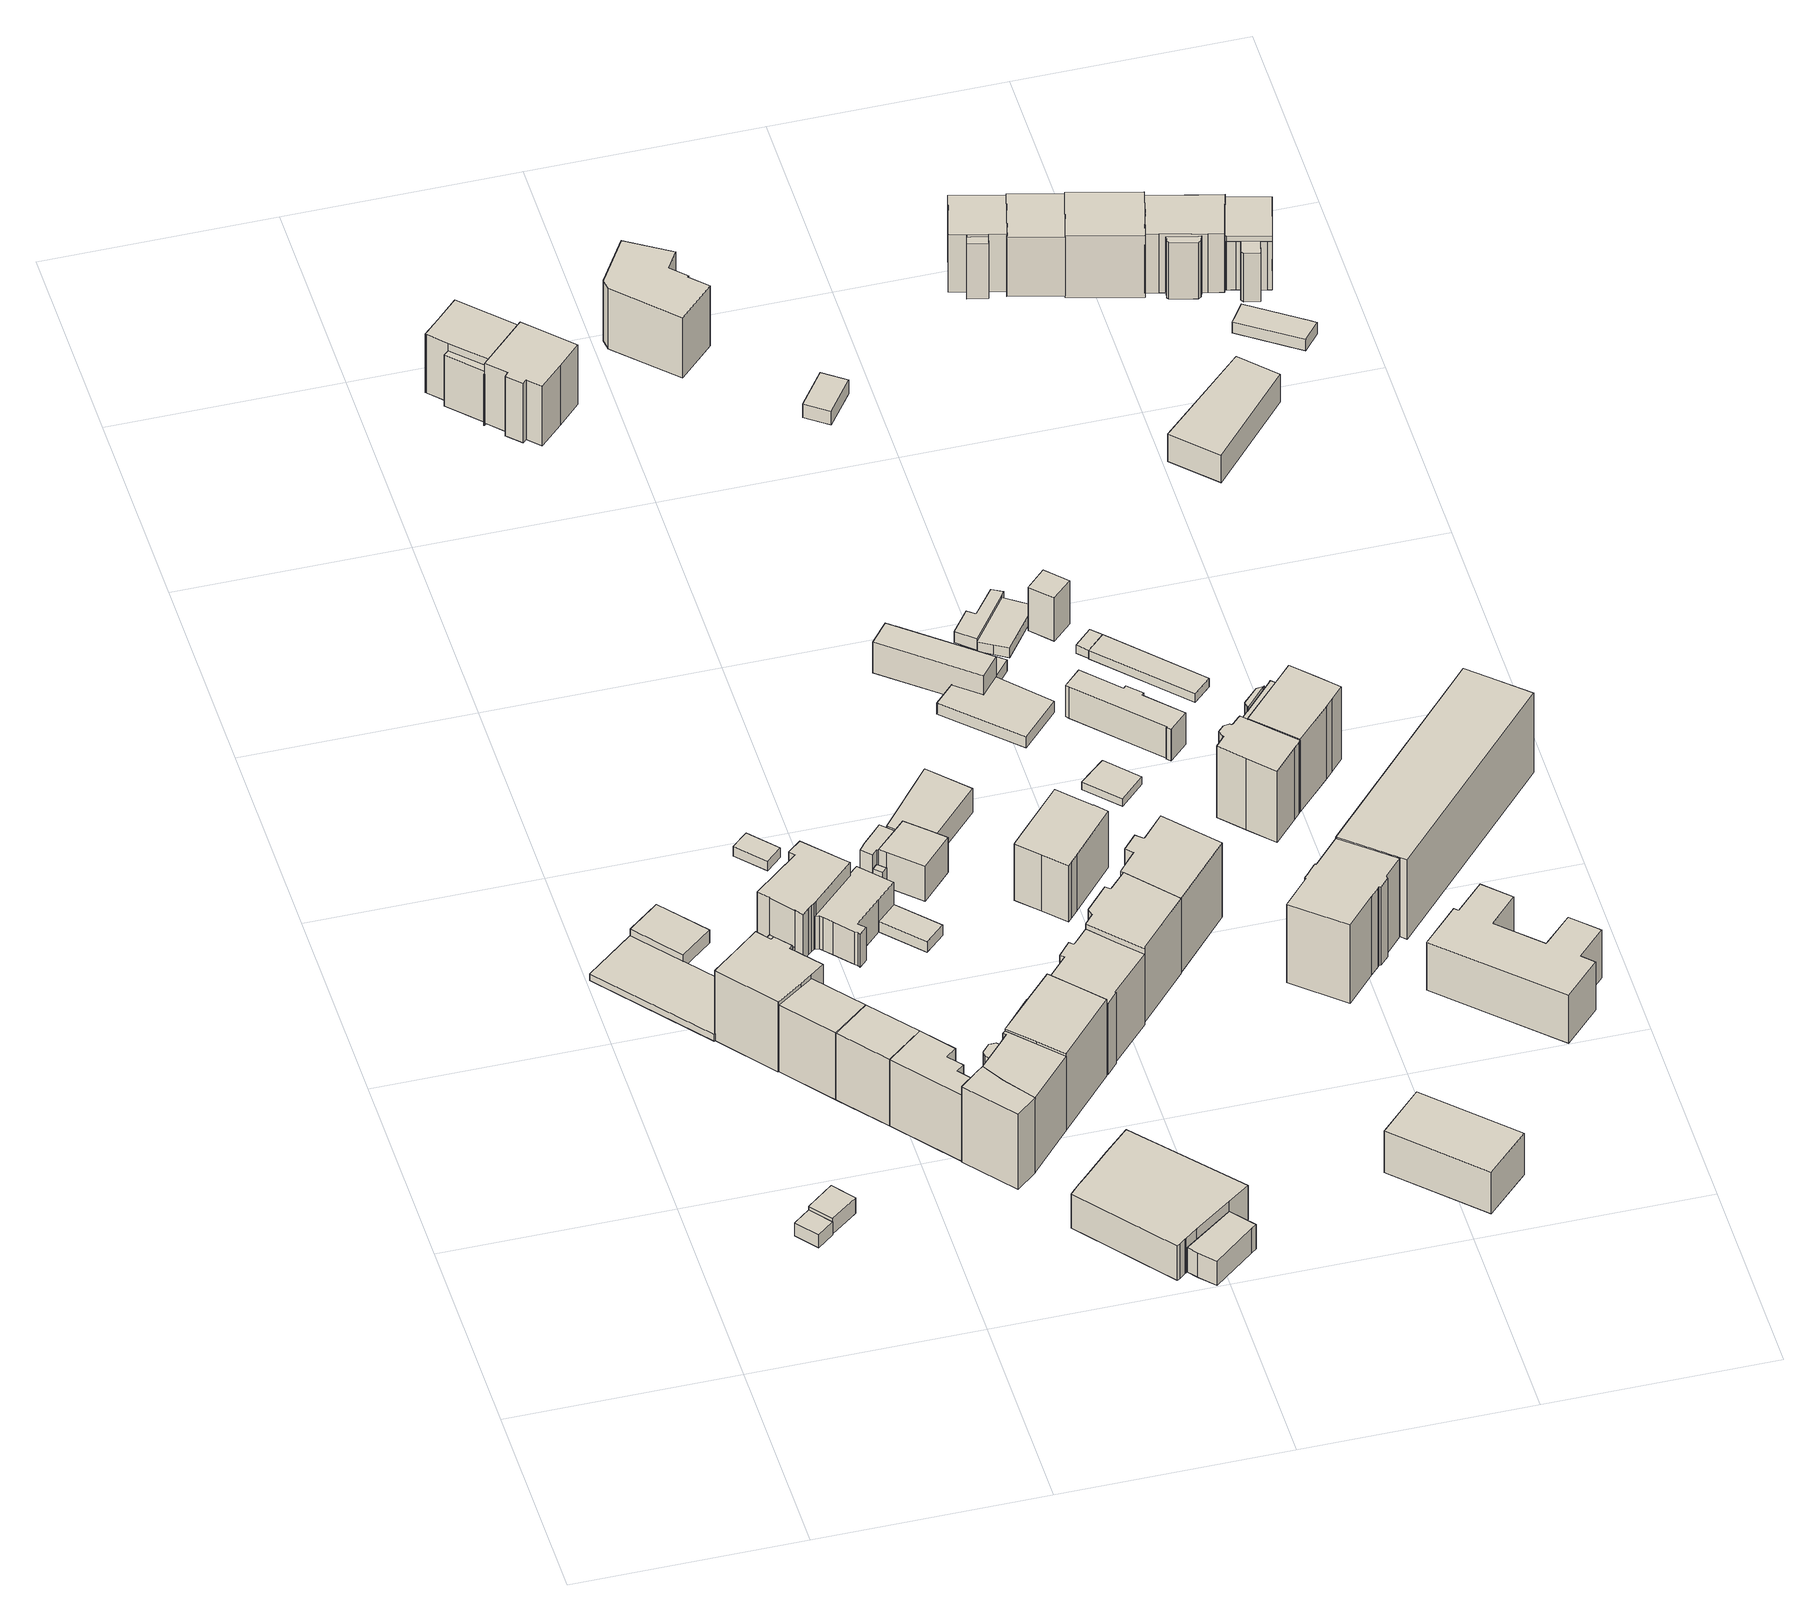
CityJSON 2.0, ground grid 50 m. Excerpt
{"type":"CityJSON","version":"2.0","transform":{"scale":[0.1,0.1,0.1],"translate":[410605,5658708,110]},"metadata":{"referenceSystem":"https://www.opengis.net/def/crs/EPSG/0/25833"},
"CityObjects":{
"building1":{"type":"Building","attributes":{"Dachtyp_tdc":"tdcGableRoof","Gemeindeschluessel":14612000,"Dachneigung":10.71,"QualitaetDacherkennung":68,"Geometrietyp2DReferenz":"3000","measuredHeight":3.76,"function":"31001_9998","roofType":"3100"},"geometry":[{"type":"Solid","lod":"1","boundaries":[[[[0,1,2,3]],[[4,5,6,7]],[[3,5,4,0]],[[2,6,5,3]],[[1,7,6,2]],[[0,4,7,1]]]]}]},
"building2":{"type":"Building","attributes":{"Dachtyp_tdc":"tdcPolyFlatRoof","Gemeindeschluessel":14612000,"Dachneigung":0,"QualitaetDacherkennung":77,"Geometrietyp2DReferenz":"3000","measuredHeight":4.23,"function":"31001_9998","roofType":"1000"},"geometry":[{"type":"Solid","lod":"1","boundaries":[[[[8,9,10,11]],[[12,13,14,15]],[[11,13,12,8]],[[10,14,13,11]],[[9,15,14,10]],[[8,12,15,9]]]]}]},
"building3":{"type":"Building","attributes":{"Gemeindeschluessel":14612000,"Geometrietyp2DReferenz":"3000","function":"31001_9998","roofType":"9999"},"children":["building3-1","building3-2"]},
"building3-1":{"type":"BuildingPart","attributes":{"Dachtyp_tdc":"tdcPolyFlatRoof","Dachneigung":0,"QualitaetDacherkennung":39,"Geometrietyp2DReferenz":"3000","measuredHeight":3.56,"roofType":"1000"},"parents":["building3"],"geometry":[{"type":"Solid","lod":"1","boundaries":[[[[16,17,18,19]],[[20,21,22,23]],[[19,21,20,16]],[[18,22,21,19]],[[17,23,22,18]],[[16,20,23,17]]]]}]},
"building3-2":{"type":"BuildingPart","attributes":{"Dachtyp_tdc":"tdcHipAndGableRoof","Dachneigung":11.83,"QualitaetDacherkennung":17,"Geometrietyp2DReferenz":"3000","measuredHeight":2.86,"roofType":"5000"},"parents":["building3"],"geometry":[{"type":"Solid","lod":"1","boundaries":[[[[24,25,26,27]],[[28,29,20,30]],[[27,29,28,24]],[[26,20,29,27]],[[25,30,20,26]],[[24,28,30,25]]]]}]},
"building4":{"type":"Building","attributes":{"Dachtyp_tdc":"tdcGableRoof","Gemeindeschluessel":14612000,"Dachneigung":26.42,"QualitaetDacherkennung":67,"Geometrietyp2DReferenz":"3000","measuredHeight":20.85,"function":"31001_9998","roofType":"3100"},"geometry":[{"type":"Solid","lod":"1","boundaries":[[[[31,32,33,34,35,36,37,38,39,40,41,42,43]],[[44,45,46,47,48,49,50,51,52,53,54,55,56]],[[43,45,44,31]],[[42,46,45,43]],[[41,47,46,42]],[[40,48,47,41]],[[39,49,48,40]],[[38,50,49,39]],[[37,51,50,38]],[[36,52,51,37]],[[35,53,52,36]],[[34,54,53,35]],[[33,55,54,34]],[[32,56,55,33]],[[31,44,56,32]]]]}]},
"building5":{"type":"Building","attributes":{"Dachtyp_tdc":"tdcGableRoof","Gemeindeschluessel":14612000,"Dachneigung":39.54,"QualitaetDacherkennung":86,"Geometrietyp2DReferenz":"3000","measuredHeight":20.11,"function":"31001_9998","roofType":"3100"},"geometry":[{"type":"Solid","lod":"1","boundaries":[[[[57,58,59,60]],[[53,61,62,55]],[[60,61,53,57]],[[59,62,61,60]],[[58,55,62,59]],[[57,53,55,58]]]]}]},
"building6":{"type":"Building","attributes":{"Dachtyp_tdc":"tdcGableRoof","Gemeindeschluessel":14612000,"Dachneigung":39.57,"QualitaetDacherkennung":85,"Geometrietyp2DReferenz":"3000","measuredHeight":20.08,"function":"31001_9998","roofType":"3100"},"geometry":[{"type":"Solid","lod":"1","boundaries":[[[[60,59,63,64]],[[61,65,66,62]],[[64,65,61,60]],[[63,66,65,64]],[[59,62,66,63]],[[60,61,62,59]]]]}]},
"building7":{"type":"Building","attributes":{"Dachtyp_tdc":"tdcFreeFormRoof","Gemeindeschluessel":14612000,"Dachneigung":39.71,"QualitaetDacherkennung":83,"Geometrietyp2DReferenz":"3000","measuredHeight":20.13,"function":"31001_9998","roofType":"5000"},"geometry":[{"type":"Solid","lod":"1","boundaries":[[[[63,67,68,69,70,71,72,64]],[[66,65,73,74,75,76,77,78]],[[64,65,66,63]],[[72,73,65,64]],[[71,74,73,72]],[[70,75,74,71]],[[69,76,75,70]],[[68,77,76,69]],[[67,78,77,68]],[[63,66,78,67]]]]}]},
"building8":{"type":"Building","attributes":{"Dachtyp_tdc":"tdcHipAndGableRoof","Gemeindeschluessel":14612000,"Dachneigung":30.52,"QualitaetDacherkennung":67,"Geometrietyp2DReferenz":"3000","measuredHeight":22.41,"function":"31001_9998","roofType":"5000"},"geometry":[{"type":"Solid","lod":"1","boundaries":[[[[79,80,81,82,83,84,85,86]],[[87,88,89,90,91,92,93,94]],[[86,88,87,79]],[[85,89,88,86]],[[84,90,89,85]],[[83,91,90,84]],[[82,92,91,83]],[[81,93,92,82]],[[80,94,93,81]],[[79,87,94,80]]]]}]},
"building9":{"type":"Building","attributes":{"Gemeindeschluessel":14612000,"Dachneigung":82.6,"Dachorientierung":0,"MittlereTraufHoehe":124.03,"QualitaetDacherkennung":72,"ObjektHoehe":13.24,"BodenHoehe":111.36,"Geometrietyp2DReferenz":"3000","AbsoluteHoehe":124.59,"Dachflaeche":195.64,"measuredHeight":13.24,"function":"31001_9998","roofType":"2100","storeysAboveGround":4},"children":["building9-1"],"geometry":[{"type":"Solid","lod":"1","boundaries":[[[[95,96,97,98,99,100,101,102,103,104,105,106,107,108,109,110]],[[111,112,113,114,115,116,117,118,119,120,121,122,123,124,125,126]],[[110,112,111,95]],[[109,113,112,110]],[[108,114,113,109]],[[107,115,114,108]],[[106,116,115,107]],[[105,117,116,106]],[[104,118,117,105]],[[103,119,118,104]],[[102,120,119,103]],[[101,121,120,102]],[[100,122,121,101]],[[99,123,122,100]],[[98,124,123,99]],[[97,125,124,98]],[[96,126,125,97]],[[95,111,126,96]]]]}]},
"building9-1":{"type":"BuildingPart","attributes":{"Dachneigung":90,"Dachorientierung":0,"MittlereTraufHoehe":113.85,"QualitaetDacherkennung":100,"BodenHoehe":111.36,"ObjektTeilHoehe":2.5,"Geometrietyp2DReferenz":"3000","AbsoluteHoehe":113.85,"Dachflaeche":46.26,"measuredHeight":2.5,"roofType":"1000","storeysAboveGround":1},"parents":["building9"],"geometry":[{"type":"Solid","lod":"1","boundaries":[[[[127,128,129,130]],[[131,111,126,132]],[[130,111,131,127]],[[129,126,111,130]],[[128,132,126,129]],[[127,131,132,128]]]]}]},
"building10":{"type":"Building","attributes":{"Dachtyp_tdc":"tdcPolyFlatRoof","Gemeindeschluessel":14612000,"Dachneigung":5.19,"QualitaetDacherkennung":64,"Geometrietyp2DReferenz":"3000","measuredHeight":2.85,"function":"31001_9998","roofType":"2100"},"geometry":[{"type":"Solid","lod":"1","boundaries":[[[[133,134,135,136]],[[137,138,139,140]],[[136,138,137,133]],[[135,139,138,136]],[[134,140,139,135]],[[133,137,140,134]]]]}]},
"building11":{"type":"Building","attributes":{"Gemeindeschluessel":14612000,"Geometrietyp2DReferenz":"3000","function":"31001_9998","roofType":"9999"},"children":["building11-1","building11-2"]},
"building11-1":{"type":"BuildingPart","attributes":{"Dachtyp_tdc":"tdcGableRoof","Dachneigung":32.2,"QualitaetDacherkennung":65,"Geometrietyp2DReferenz":"3000","measuredHeight":22.35,"roofType":"3100"},"parents":["building11"],"geometry":[{"type":"Solid","lod":"1","boundaries":[[[[85,84,141,142,143,144,145,146,147,79,86]],[[148,149,150,151,152,153,154,155,156,157,158]],[[86,149,148,85]],[[79,150,149,86]],[[147,151,150,79]],[[146,152,151,147]],[[145,153,152,146]],[[144,154,153,145]],[[143,155,154,144]],[[142,156,155,143]],[[141,157,156,142]],[[84,158,157,141]],[[85,148,158,84]]]]}]},
"building11-2":{"type":"BuildingPart","attributes":{"Dachtyp_tdc":"tdcFreeFormRoof","Dachneigung":47.55,"QualitaetDacherkennung":20,"Geometrietyp2DReferenz":"3000","measuredHeight":20.14,"roofType":"5000"},"parents":["building11"],"geometry":[{"type":"Solid","lod":"1","boundaries":[[[[159,160,161,162,163,164]],[[151,165,166,167,168,152]],[[164,165,151,159]],[[163,166,165,164]],[[162,167,166,163]],[[161,168,167,162]],[[160,152,168,161]],[[159,151,152,160]]]]}]},
"building12":{"type":"Building","attributes":{"Dachtyp_tdc":"tdcPolyFlatRoof","Gemeindeschluessel":14612000,"Dachneigung":0,"QualitaetDacherkennung":70,"Geometrietyp2DReferenz":"3000","measuredHeight":8.9,"function":"31001_9998","roofType":"1000"},"geometry":[{"type":"Solid","lod":"1","boundaries":[[[[169,170,171,172,173,174,175,176,177,178,179,180,181,182]],[[183,184,185,186,187,188,189,190,121,119,118,191,192,193]],[[182,184,183,169]],[[181,185,184,182]],[[180,186,185,181]],[[179,187,186,180]],[[178,188,187,179]],[[177,189,188,178]],[[176,190,189,177]],[[175,121,190,176]],[[174,119,121,175]],[[173,118,119,174]],[[172,191,118,173]],[[171,192,191,172]],[[170,193,192,171]],[[169,183,193,170]]]]}]},
"building13":{"type":"Building","attributes":{"Gemeindeschluessel":14612000,"Geometrietyp2DReferenz":"3000","function":"31001_9998","roofType":"9999"},"children":["building13-1","building13-2"]},
"building13-1":{"type":"BuildingPart","attributes":{"Dachtyp_tdc":"tdcPolyFlatRoof","Dachneigung":4.79,"QualitaetDacherkennung":68,"Geometrietyp2DReferenz":"3000","measuredHeight":7.15,"roofType":"2100"},"parents":["building13"],"geometry":[{"type":"MultiSurface","lod":"1","boundaries":[[[194,195,196,197,198,199,200,195]],[[201,202,203,204,205,206,207,202]],[[202,195,200,203]],[[199,204,203,200]],[[198,205,204,199]],[[197,206,205,198]],[[196,207,206,197]],[[195,202,207,196]],[[194,201,202,195]]]}]},
"building13-2":{"type":"BuildingPart","attributes":{"Dachtyp_tdc":"tdcGableRoof","Dachneigung":24.25,"QualitaetDacherkennung":36,"Geometrietyp2DReferenz":"3000","measuredHeight":12.97,"roofType":"3100"},"parents":["building13"],"geometry":[{"type":"Solid","lod":"1","boundaries":[[[[208,209,210,211,212,213,214,215,216,217,218,219,220,221,222,223]],[[224,225,226,227,228,229,230,231,232,233,234,235,203,236,237,238]],[[223,225,224,208]],[[222,226,225,223]],[[221,227,226,222]],[[220,228,227,221]],[[219,229,228,220]],[[218,230,229,219]],[[217,231,230,218]],[[216,232,231,217]],[[215,233,232,216]],[[214,234,233,215]],[[213,235,234,214]],[[212,203,235,213]],[[211,236,203,212]],[[210,237,236,211]],[[209,238,237,210]],[[208,224,238,209]]]]}]},
"building14":{"type":"Building","attributes":{"Dachtyp_tdc":"tdcPolyFlatRoof","Gemeindeschluessel":14612000,"Dachneigung":0,"QualitaetDacherkennung":61,"Geometrietyp2DReferenz":"3000","measuredHeight":2.81,"function":"31001_9998","roofType":"1000"},"geometry":[{"type":"Solid","lod":"1","boundaries":[[[[239,240,241,242]],[[243,244,245,246]],[[242,244,243,239]],[[241,245,244,242]],[[240,246,245,241]],[[239,243,246,240]]]]}]},
"building15":{"type":"Building","attributes":{"Gemeindeschluessel":14612000,"Geometrietyp2DReferenz":"3000","function":"31001_9998","roofType":"9999"},"children":["building15-1","building15-2"]},
"building15-1":{"type":"BuildingPart","attributes":{"Dachtyp_tdc":"tdcGableRoof","Dachneigung":33.78,"QualitaetDacherkennung":66,"Geometrietyp2DReferenz":"3000","measuredHeight":22.92,"roofType":"3100"},"parents":["building15"],"geometry":[{"type":"Solid","lod":"1","boundaries":[[[[247,248,249,250,251,252,253,254,255]],[[256,257,258,259,260,261,262,263,264]],[[255,257,256,247]],[[254,258,257,255]],[[253,259,258,254]],[[252,260,259,253]],[[251,261,260,252]],[[250,262,261,251]],[[249,263,262,250]],[[248,264,263,249]],[[247,256,264,248]]]]}]},
"building15-2":{"type":"BuildingPart","attributes":{"Dachtyp_tdc":"tdcFreeFormRoof","Dachneigung":46.49,"QualitaetDacherkennung":13,"Geometrietyp2DReferenz":"3000","measuredHeight":18.93,"roofType":"5000"},"parents":["building15"],"geometry":[{"type":"Solid","lod":"1","boundaries":[[[[265,266,267,268]],[[258,269,270,259]],[[268,269,258,265]],[[267,270,269,268]],[[266,259,270,267]],[[265,258,259,266]]]]}]},
"building16":{"type":"Building","attributes":{"Dachtyp_tdc":"tdcPolyFlatRoof","Gemeindeschluessel":14612000,"Dachneigung":4.38,"QualitaetDacherkennung":41,"Geometrietyp2DReferenz":"3000","measuredHeight":5.23,"function":"31001_9998","roofType":"2100"},"geometry":[{"type":"Solid","lod":"1","boundaries":[[[[271,272,273,274]],[[275,276,277,278]],[[274,276,275,271]],[[273,277,276,274]],[[272,278,277,273]],[[271,275,278,272]]]]}]},
"building17":{"type":"Building","attributes":{"Gemeindeschluessel":14612000,"Geometrietyp2DReferenz":"3000","function":"31001_9998","roofType":"9999"},"children":["building17-1","building17-2"]},
"building17-1":{"type":"BuildingPart","attributes":{"Dachtyp_tdc":"tdcPolyFlatRoof","Dachneigung":2.98,"QualitaetDacherkennung":56,"Geometrietyp2DReferenz":"3000","measuredHeight":9.7,"roofType":"2100"},"parents":["building17"],"geometry":[{"type":"Solid","lod":"1","boundaries":[[[[279,280,281,282,283,284,285]],[[286,287,288,289,290,291,292]],[[285,287,286,279]],[[284,288,287,285]],[[283,289,288,284]],[[282,290,289,283]],[[281,291,290,282]],[[280,292,291,281]],[[279,286,292,280]]]]}]},
"building17-2":{"type":"BuildingPart","attributes":{"Dachtyp_tdc":"tdcPolyFlatRoof","Dachneigung":6.7,"QualitaetDacherkennung":43,"Geometrietyp2DReferenz":"3000","measuredHeight":9.66,"roofType":"2100"},"parents":["building17"],"geometry":[{"type":"Solid","lod":"1","boundaries":[[[[293,294,295,296,297,298,299]],[[292,300,301,302,303,304,286]],[[299,300,292,293]],[[298,301,300,299]],[[297,302,301,298]],[[296,303,302,297]],[[295,304,303,296]],[[294,286,304,295]],[[293,292,286,294]]]]}]},
"building18":{"type":"Building","attributes":{"Gemeindeschluessel":14612000,"Geometrietyp2DReferenz":"3000","function":"31001_9998","roofType":"9999"},"children":["building18-1","building18-2"]},
"building18-1":{"type":"BuildingPart","attributes":{"Dachtyp_tdc":"tdcPolyFlatRoof","Dachneigung":48.15,"QualitaetDacherkennung":25,"Geometrietyp2DReferenz":"3000","measuredHeight":15.13,"roofType":"2100"},"parents":["building18"],"geometry":[{"type":"Solid","lod":"1","boundaries":[[[[305,306,307,308,309,310]],[[311,312,313,314,315,316]],[[310,312,311,305]],[[309,313,312,310]],[[308,314,313,309]],[[307,315,314,308]],[[306,316,315,307]],[[305,311,316,306]]]]}]},
"building18-2":{"type":"BuildingPart","attributes":{"Dachtyp_tdc":"tdcGableRoof","Dachneigung":28.21,"QualitaetDacherkennung":64,"Geometrietyp2DReferenz":"3000","measuredHeight":17.53,"roofType":"3100"},"parents":["building18"],"geometry":[{"type":"Solid","lod":"1","boundaries":[[[[317,318,319,320,321,322,323,324]],[[325,312,311,326,327,328,329,330]],[[324,312,325,317]],[[323,311,312,324]],[[322,326,311,323]],[[321,327,326,322]],[[320,328,327,321]],[[319,329,328,320]],[[318,330,329,319]],[[317,325,330,318]]]]}]},
"building19":{"type":"Building","attributes":{"Dachtyp_tdc":"tdcGableRoof","Gemeindeschluessel":14612000,"Dachneigung":29.93,"QualitaetDacherkennung":71,"Geometrietyp2DReferenz":"3000","measuredHeight":21.43,"function":"31001_9998","roofType":"3100"},"geometry":[{"type":"Solid","lod":"1","boundaries":[[[[331,332,333,334,335,336,337,338,339,340,341,342,343,344]],[[345,346,347,348,349,350,351,352,353,354,355,356,357,358]],[[344,346,345,331]],[[343,347,346,344]],[[342,348,347,343]],[[341,349,348,342]],[[340,350,349,341]],[[339,351,350,340]],[[338,352,351,339]],[[337,353,352,338]],[[336,354,353,337]],[[335,355,354,336]],[[334,356,355,335]],[[333,357,356,334]],[[332,358,357,333]],[[331,345,358,332]]]]}]},
"building20":{"type":"Building","attributes":{"Dachtyp_tdc":"tdcGableRoof","Gemeindeschluessel":14612000,"Dachneigung":29.87,"QualitaetDacherkennung":61,"Geometrietyp2DReferenz":"3000","measuredHeight":18.44,"function":"31001_9998","roofType":"3100"},"geometry":[{"type":"Solid","lod":"1","boundaries":[[[[359,360,361,362,363,364,365,366,367,368]],[[369,370,371,372,373,374,375,376,377,378]],[[368,370,369,359]],[[367,371,370,368]],[[366,372,371,367]],[[365,373,372,366]],[[364,374,373,365]],[[363,375,374,364]],[[362,376,375,363]],[[361,377,376,362]],[[360,378,377,361]],[[359,369,378,360]]]]}]},
"building21":{"type":"Building","attributes":{"Dachtyp_tdc":"tdcPolyFlatRoof","Gemeindeschluessel":14612000,"Dachneigung":0,"QualitaetDacherkennung":72,"Geometrietyp2DReferenz":"3000","measuredHeight":6.4,"function":"31001_9998","roofType":"1000"},"geometry":[{"type":"Solid","lod":"1","boundaries":[[[[379,380,381,382,383,384]],[[385,386,387,388,389,390]],[[384,386,385,379]],[[383,387,386,384]],[[382,388,387,383]],[[381,389,388,382]],[[380,390,389,381]],[[379,385,390,380]]]]}]},
"building22":{"type":"Building","attributes":{"Dachtyp_tdc":"tdcFreeFormRoof","Gemeindeschluessel":14612000,"Dachneigung":27.32,"QualitaetDacherkennung":34,"Geometrietyp2DReferenz":"3000","measuredHeight":22.59,"function":"31001_9998","roofType":"5000"},"geometry":[{"type":"Solid","lod":"1","boundaries":[[[[391,392,393,394,395,396,397,398,399]],[[400,401,402,403,404,405,406,407,408]],[[399,401,400,391]],[[398,402,401,399]],[[397,403,402,398]],[[396,404,403,397]],[[395,405,404,396]],[[394,406,405,395]],[[393,407,406,394]],[[392,408,407,393]],[[391,400,408,392]]]]}]},
"building23":{"type":"Building","attributes":{"Dachtyp_tdc":"tdcGableRoof","Gemeindeschluessel":14612000,"Dachneigung":32.17,"QualitaetDacherkennung":60,"Geometrietyp2DReferenz":"3000","measuredHeight":17.16,"function":"31001_9998","roofType":"3100"},"geometry":[{"type":"Solid","lod":"1","boundaries":[[[[409,410,411,412,413,414,415,416,417,418,419,420]],[[421,422,423,424,425,426,427,428,429,430,431,432]],[[420,422,421,409]],[[419,423,422,420]],[[418,424,423,419]],[[417,425,424,418]],[[416,426,425,417]],[[415,427,426,416]],[[414,428,427,415]],[[413,429,428,414]],[[412,430,429,413]],[[411,431,430,412]],[[410,432,431,411]],[[409,421,432,410]]]]}]},
"building24":{"type":"Building","attributes":{"Gemeindeschluessel":14612000,"Dachorientierung":0,"MittlereTraufHoehe":119.4,"ObjektHoehe":8.33,"BodenHoehe":111.07,"Geometrietyp2DReferenz":"3000","BezugspunktDach":"2000","AbsoluteHoehe":119.4,"Dachflaeche":146.68,"measuredHeight":8.33,"function":"31001_9998","storeysAboveGround":3},"geometry":[{"type":"Solid","lod":"1","boundaries":[[[[433,434,435,436]],[[437,438,439,440]],[[436,438,437,433]],[[435,439,438,436]],[[434,440,439,435]],[[433,437,440,434]]]]}]},
"building25":{"type":"Building","attributes":{"Dachtyp_tdc":"tdcFreeFormRoof","Gemeindeschluessel":14612000,"Dachneigung":25.83,"QualitaetDacherkennung":62,"Geometrietyp2DReferenz":"3000","measuredHeight":21.81,"function":"31001_9998","roofType":"5000"},"geometry":[{"type":"Solid","lod":"1","boundaries":[[[[394,393,441,442,443,444,445,446,447]],[[448,449,450,451,452,453,454,455,456]],[[447,449,448,394]],[[446,450,449,447]],[[445,451,450,446]],[[444,452,451,445]],[[443,453,452,444]],[[442,454,453,443]],[[441,455,454,442]],[[393,456,455,441]],[[394,448,456,393]]]]}]},
"building26":{"type":"Building","attributes":{"Gemeindeschluessel":14612000,"Dachorientierung":0,"MittlereTraufHoehe":114.09,"ObjektHoehe":3,"BodenHoehe":111.09,"Geometrietyp2DReferenz":"3000","BezugspunktDach":"2000","AbsoluteHoehe":114.09,"Dachflaeche":126.62,"measuredHeight":3,"function":"31001_9998","storeysAboveGround":1},"geometry":[{"type":"Solid","lod":"1","boundaries":[[[[457,458,459,460]],[[438,461,462,439]],[[460,461,438,457]],[[459,462,461,460]],[[458,439,462,459]],[[457,438,439,458]]]]}]},
"building27":{"type":"Building","attributes":{"Dachtyp_tdc":"tdcFreeFormRoof","Gemeindeschluessel":14612000,"Dachneigung":38.03,"QualitaetDacherkennung":46,"Geometrietyp2DReferenz":"3000","measuredHeight":18.58,"function":"31001_9998","roofType":"5000"},"geometry":[{"type":"Solid","lod":"1","boundaries":[[[[463,464,465,466,467,468,469,470,471]],[[472,473,474,475,476,477,478,479,480]],[[471,473,472,463]],[[470,474,473,471]],[[469,475,474,470]],[[468,476,475,469]],[[467,477,476,468]],[[466,478,477,467]],[[465,479,478,466]],[[464,480,479,465]],[[463,472,480,464]]]]}]},
"building28":{"type":"Building","attributes":{"Dachtyp_tdc":"tdcPolyFlatRoof","Gemeindeschluessel":14612000,"Dachneigung":0,"QualitaetDacherkennung":0,"Geometrietyp2DReferenz":"3000","BezugspunktDach":"2000","measuredHeight":3,"function":"31001_9998"},"geometry":[{"type":"Solid","lod":"1","boundaries":[[[[481,482,483,484]],[[485,486,487,488]],[[484,486,485,481]],[[483,487,486,484]],[[482,488,487,483]],[[481,485,488,482]]]]}]},
"building29":{"type":"Building","attributes":{"Dachtyp_tdc":"tdcPolyFlatRoof","Gemeindeschluessel":14612000,"Dachneigung":3.05,"QualitaetDacherkennung":58,"Geometrietyp2DReferenz":"3000","measuredHeight":11.58,"function":"31001_9998","roofType":"2100"},"geometry":[{"type":"Solid","lod":"1","boundaries":[[[[489,490,491,492]],[[493,494,495,496]],[[492,494,493,489]],[[491,495,494,492]],[[490,496,495,491]],[[489,493,496,490]]]]}]},
"building30":{"type":"Building","attributes":{"Gemeindeschluessel":14612000,"Dachorientierung":0,"MittlereTraufHoehe":113.79,"ObjektHoehe":2.05,"BodenHoehe":111.74,"Geometrietyp2DReferenz":"3000","BezugspunktDach":"2000","AbsoluteHoehe":113.79,"Dachflaeche":70.06,"measuredHeight":2.05,"function":"31001_9998","storeysAboveGround":1},"geometry":[{"type":"Solid","lod":"1","boundaries":[[[[497,498,499,500,501]],[[502,503,504,505,506]],[[501,503,502,497]],[[500,504,503,501]],[[499,505,504,500]],[[498,506,505,499]],[[497,502,506,498]]]]}]},
"building31":{"type":"Building","attributes":{"Gemeindeschluessel":14612000,"Dachorientierung":0,"MittlereTraufHoehe":114.1,"ObjektHoehe":3,"BodenHoehe":111.1,"Geometrietyp2DReferenz":"3000","BezugspunktDach":"2000","AbsoluteHoehe":114.1,"Dachflaeche":55.12,"measuredHeight":3,"function":"31001_9998","storeysAboveGround":1},"geometry":[{"type":"Solid","lod":"1","boundaries":[[[[507,508,509,510,511,512,513]],[[514,515,516,517,518,519,520]],[[513,515,514,507]],[[512,516,515,513]],[[511,517,516,512]],[[510,518,517,511]],[[509,519,518,510]],[[508,520,519,509]],[[507,514,520,508]]]]}]},
"building32":{"type":"Building","attributes":{"Gemeindeschluessel":14612000,"Dachneigung":75.97,"Dachorientierung":36.46,"MittlereTraufHoehe":113.54,"QualitaetDacherkennung":35,"ObjektHoehe":3,"BodenHoehe":111.15,"Geometrietyp2DReferenz":"3000","AbsoluteHoehe":114.15,"Dachflaeche":95.53,"measuredHeight":3,"function":"31001_9998","roofType":"3100","storeysAboveGround":1},"geometry":[{"type":"Solid","lod":"1","boundaries":[[[[521,522,523,524,525,526,527]],[[528,529,520,519,530,531,532]],[[527,529,528,521]],[[526,520,529,527]],[[525,519,520,526]],[[524,530,519,525]],[[523,531,530,524]],[[522,532,531,523]],[[521,528,532,522]]]]}]},
"building33":{"type":"Building","attributes":{"Dachtyp_tdc":"tdcPolyFlatRoof","Gemeindeschluessel":14612000,"Dachneigung":2.95,"QualitaetDacherkennung":82,"Geometrietyp2DReferenz":"3000","measuredHeight":3.9,"function":"31001_9998","roofType":"2100"},"geometry":[{"type":"Solid","lod":"1","boundaries":[[[[533,534,535,536]],[[537,538,539,540]],[[536,538,537,533]],[[535,539,538,536]],[[534,540,539,535]],[[533,537,540,534]]]]}]},
"building34":{"type":"Building","attributes":{"Dachtyp_tdc":"tdcPolyFlatRoof","Gemeindeschluessel":14612000,"Dachneigung":3.04,"QualitaetDacherkennung":71,"Geometrietyp2DReferenz":"3000","measuredHeight":8.62,"function":"31001_9998","roofType":"2100"},"geometry":[{"type":"Solid","lod":"1","boundaries":[[[[541,542,543,544,545,546,547,548,549,550,551,552]],[[553,554,555,556,557,558,559,560,561,562,563,564]],[[552,554,553,541]],[[551,555,554,552]],[[550,556,555,551]],[[549,557,556,550]],[[548,558,557,549]],[[547,559,558,548]],[[546,560,559,547]],[[545,561,560,546]],[[544,562,561,545]],[[543,563,562,544]],[[542,564,563,543]],[[541,553,564,542]]]]}]},
"building35":{"type":"Building","attributes":{"Dachtyp_tdc":"tdcFreeFormRoof","Gemeindeschluessel":14612000,"Dachneigung":33.44,"QualitaetDacherkennung":68,"Geometrietyp2DReferenz":"3000","measuredHeight":23.72,"function":"31001_9998","roofType":"5000"},"geometry":[{"type":"Solid","lod":"1","boundaries":[[[[565,566,567,568,569,570,571,572,573,574,575,576,577,578,579,580,581,582]],[[583,584,585,586,587,588,589,590,591,592,593,594,595,596,597,598,599,600]],[[582,584,583,565]],[[581,585,584,582]],[[580,586,585,581]],[[579,587,586,580]],[[578,588,587,579]],[[577,589,588,578]],[[576,590,589,577]],[[575,591,590,576]],[[574,592,591,575]],[[573,593,592,574]],[[572,594,593,573]],[[571,595,594,572]],[[570,596,595,571]],[[569,597,596,570]],[[568,598,597,569]],[[567,599,598,568]],[[566,600,599,567]],[[565,583,600,566]]]]}]},
"building36":{"type":"Building","attributes":{"Gemeindeschluessel":14612000,"Dachneigung":33.18,"Dachorientierung":0,"MittlereTraufHoehe":122.86,"QualitaetDacherkennung":72,"ObjektHoehe":16.16,"BodenHoehe":111.2,"Geometrietyp2DReferenz":"3000","AbsoluteHoehe":127.36,"Dachflaeche":65.93,"measuredHeight":16.16,"function":"31001_9998","roofType":"2100","storeysAboveGround":5},"geometry":[{"type":"Solid","lod":"1","boundaries":[[[[601,602,603,604]],[[605,606,607,608]],[[604,606,605,601]],[[603,607,606,604]],[[602,608,607,603]],[[601,605,608,602]]]]}]},
"building37":{"type":"Building","attributes":{"Gemeindeschluessel":14612000,"Dachneigung":90,"Dachorientierung":0,"MittlereTraufHoehe":113.53,"QualitaetDacherkennung":50,"ObjektHoehe":2.19,"BodenHoehe":111.34,"Geometrietyp2DReferenz":"3000","AbsoluteHoehe":113.53,"Dachflaeche":15.74,"measuredHeight":2.19,"function":"31001_9998","roofType":"1000","storeysAboveGround":1},"geometry":[{"type":"Solid","lod":"1","boundaries":[[[[609,610,611,612]],[[613,614,615,616]],[[612,614,613,609]],[[611,615,614,612]],[[610,616,615,611]],[[609,613,616,610]]]]}]},
"building38":{"type":"Building","attributes":{"Dachtyp_tdc":"tdcGableRoof","Gemeindeschluessel":14612000,"Dachneigung":29.42,"QualitaetDacherkennung":65,"Geometrietyp2DReferenz":"3000","measuredHeight":21.6,"function":"31001_9998","roofType":"3100"},"geometry":[{"type":"Solid","lod":"1","boundaries":[[[[617,618,619,620,621,622,623,624,625,626,627,628,629,630,631,632,633]],[[634,635,636,637,638,639,640,641,642,643,644,645,646,647,648,649,650]],[[633,635,634,617]],[[632,636,635,633]],[[631,637,636,632]],[[630,638,637,631]],[[629,639,638,630]],[[628,640,639,629]],[[627,641,640,628]],[[626,642,641,627]],[[625,643,642,626]],[[624,644,643,625]],[[623,645,644,624]],[[622,646,645,623]],[[621,647,646,622]],[[620,648,647,621]],[[619,649,648,620]],[[618,650,649,619]],[[617,634,650,618]]]]}]},
"building39":{"type":"Building","attributes":{"Gemeindeschluessel":14612000,"Dachorientierung":0,"MittlereTraufHoehe":113.53,"ObjektHoehe":2.35,"BodenHoehe":111.18,"Geometrietyp2DReferenz":"3000","BezugspunktDach":"2000","AbsoluteHoehe":113.53,"Dachflaeche":130.88,"measuredHeight":2.35,"function":"31001_9998","storeysAboveGround":1},"geometry":[{"type":"Solid","lod":"1","boundaries":[[[[611,651,652,612]],[[653,654,655,656]],[[612,654,653,611]],[[652,655,654,612]],[[651,656,655,652]],[[611,653,656,651]]]]}]},
"building40":{"type":"Building","attributes":{"Gemeindeschluessel":14612000,"Geometrietyp2DReferenz":"3000","function":"31001_9998","roofType":"9999"},"children":["building40-1","building40-2","building40-3"]},
"building40-1":{"type":"BuildingPart","attributes":{"Dachtyp_tdc":"tdcFreeFormRoof","Dachneigung":76.99,"QualitaetDacherkennung":27,"Geometrietyp2DReferenz":"3000","measuredHeight":20.11,"roofType":"5000"},"parents":["building40"],"geometry":[{"type":"Solid","lod":"1","boundaries":[[[[657,658,659,660,661,662,663,664,665]],[[666,667,668,669,670,671,672,673,674]],[[665,667,666,657]],[[664,668,667,665]],[[663,669,668,664]],[[662,670,669,663]],[[661,671,670,662]],[[660,672,671,661]],[[659,673,672,660]],[[658,674,673,659]],[[657,666,674,658]]]]}]},
"building40-2":{"type":"BuildingPart","attributes":{"Dachtyp_tdc":"tdcFreeFormRoof","Dachneigung":40.81,"QualitaetDacherkennung":21,"Geometrietyp2DReferenz":"3000","measuredHeight":19.17,"roofType":"5000"},"parents":["building40"],"geometry":[{"type":"MultiSurface","lod":"1","boundaries":[[[675,676,677,678,679,678,680,681,682,683,684]],[[674,685,686,687,688,689,690,667,690,691,666]],[[684,685,674,675]],[[683,686,685,684]],[[682,687,686,683]],[[681,688,687,682]],[[680,689,688,681]],[[678,690,689,680]],[[679,667,690,678]],[[677,691,690,678]],[[676,666,691,677]],[[675,674,666,676]]]}]},
"building40-3":{"type":"BuildingPart","attributes":{"Dachtyp_tdc":"tdcGableRoof","Dachneigung":30.23,"QualitaetDacherkennung":47,"Geometrietyp2DReferenz":"3000","measuredHeight":21.42,"roofType":"3100"},"parents":["building40"],"geometry":[{"type":"Solid","lod":"1","boundaries":[[[[692,693,694,695,696,697,698,699,700]],[[701,702,703,704,705,706,707,671,670]],[[700,702,701,692]],[[699,703,702,700]],[[698,704,703,699]],[[697,705,704,698]],[[696,706,705,697]],[[695,707,706,696]],[[694,671,707,695]],[[693,670,671,694]],[[692,701,670,693]]]]}]},
"building41":{"type":"Building","attributes":{"Dachtyp_tdc":"tdcFreeFormRoof","Gemeindeschluessel":14612000,"Dachneigung":44.78,"QualitaetDacherkennung":9,"Geometrietyp2DReferenz":"3000","measuredHeight":16.48,"function":"31001_9998","roofType":"5000"},"geometry":[{"type":"Solid","lod":"1","boundaries":[[[[708,709,710,711,712,713,714,715,716,717,718,719]],[[720,721,722,723,724,725,726,727,728,729,730,731]],[[719,721,720,708]],[[718,722,721,719]],[[717,723,722,718]],[[716,724,723,717]],[[715,725,724,716]],[[714,726,725,715]],[[713,727,726,714]],[[712,728,727,713]],[[711,729,728,712]],[[710,730,729,711]],[[709,731,730,710]],[[708,720,731,709]]]]}]},
"building42":{"type":"Building","attributes":{"Dachtyp_tdc":"tdcFreeFormRoof","Gemeindeschluessel":14612000,"Dachneigung":10.01,"QualitaetDacherkennung":57,"Geometrietyp2DReferenz":"3000","measuredHeight":23.58,"function":"31001_9998","roofType":"5000"},"geometry":[{"type":"Solid","lod":"1","boundaries":[[[[732,733,734,735,736]],[[737,738,739,740,741]],[[736,738,737,732]],[[735,739,738,736]],[[734,740,739,735]],[[733,741,740,734]],[[732,737,741,733]]]]}]},
"building43":{"type":"Building","attributes":{"Gemeindeschluessel":14612000,"Geometrietyp2DReferenz":"3000","function":"31001_9998","roofType":"9999"},"children":["building43-1","building43-2"]},
"building43-1":{"type":"BuildingPart","attributes":{"Dachtyp_tdc":"tdcGableRoof","Dachneigung":10.03,"QualitaetDacherkennung":51,"Geometrietyp2DReferenz":"3000","measuredHeight":15.08,"roofType":"3100"},"parents":["building43"],"geometry":[{"type":"Solid","lod":"1","boundaries":[[[[742,743,744,745,746]],[[747,748,749,750,751]],[[746,748,747,742]],[[745,749,748,746]],[[744,750,749,745]],[[743,751,750,744]],[[742,747,751,743]]]]}]},
"building43-2":{"type":"BuildingPart","attributes":{"Dachtyp_tdc":"tdcGableRoof","Dachneigung":31.12,"QualitaetDacherkennung":78,"Geometrietyp2DReferenz":"3000","measuredHeight":17.4,"roofType":"3100"},"parents":["building43"],"geometry":[{"type":"Solid","lod":"1","boundaries":[[[[752,753,754,755,756,757,758,759,760]],[[750,749,761,762,763,764,765,766,751]],[[760,750,751,752]],[[759,749,750,760]],[[758,761,749,759]],[[757,762,761,758]],[[756,763,762,757]],[[755,764,763,756]],[[754,765,764,755]],[[753,766,765,754]],[[752,751,766,753]]]]}]},
"building44":{"type":"Building","attributes":{"Dachtyp_tdc":"tdcFreeFormRoof","Gemeindeschluessel":14612000,"Dachneigung":31.76,"QualitaetDacherkennung":84,"Geometrietyp2DReferenz":"3000","measuredHeight":17.93,"function":"31001_9998","roofType":"5000"},"geometry":[{"type":"Solid","lod":"1","boundaries":[[[[767,768,769,770,771]],[[772,773,774,775,776]],[[771,773,772,767]],[[770,774,773,771]],[[769,775,774,770]],[[768,776,775,769]],[[767,772,776,768]]]]}]},
"building45":{"type":"Building","attributes":{"Dachtyp_tdc":"tdcGableRoof","Gemeindeschluessel":14612000,"Dachneigung":54.99,"QualitaetDacherkennung":5,"Geometrietyp2DReferenz":"3000","measuredHeight":14.34,"function":"31001_9998","roofType":"3100"},"geometry":[{"type":"Solid","lod":"1","boundaries":[[[[777,778,779,780]],[[781,782,783,784]],[[780,782,781,777]],[[779,783,782,780]],[[778,784,783,779]],[[777,781,784,778]]]]}]},
"building46":{"type":"Building","attributes":{"Dachtyp_tdc":"tdcFreeFormRoof","Gemeindeschluessel":14612000,"Dachneigung":28.34,"QualitaetDacherkennung":74,"Geometrietyp2DReferenz":"3000","measuredHeight":18.52,"function":"31001_9998","roofType":"5000"},"geometry":[{"type":"Solid","lod":"1","boundaries":[[[[785,786,787,788]],[[789,790,791,792]],[[788,790,789,785]],[[787,791,790,788]],[[786,792,791,787]],[[785,789,792,786]]]]}]},
"building47":{"type":"Building","attributes":{"Gemeindeschluessel":14612000,"Geometrietyp2DReferenz":"3000","function":"31001_9998","roofType":"9999"},"children":["building47-1","building47-2"]},
"building47-1":{"type":"BuildingPart","attributes":{"Dachtyp_tdc":"tdcGableRoof","Dachneigung":23.82,"QualitaetDacherkennung":63,"Geometrietyp2DReferenz":"3000","measuredHeight":17.35,"roofType":"3100"},"parents":["building47"],"geometry":[{"type":"Solid","lod":"1","boundaries":[[[[793,794,795,796,797,798,799,800]],[[801,802,803,804,805,806,807,808]],[[800,801,808,793]],[[799,802,801,800]],[[798,803,802,799]],[[797,804,803,798]],[[796,805,804,797]],[[795,806,805,796]],[[794,807,806,795]],[[793,808,807,794]]]]}]},
"building47-2":{"type":"BuildingPart","attributes":{"Dachtyp_tdc":"tdcPolyFlatRoof","Dachneigung":23.55,"QualitaetDacherkennung":35,"Geometrietyp2DReferenz":"3000","measuredHeight":15.74,"roofType":"2100"},"parents":["building47"],"geometry":[{"type":"Solid","lod":"1","boundaries":[[[[809,810,811,812,813,814,813,815,816]],[[817,818,801,819,808,819,820,821,822]],[[816,818,817,809]],[[815,801,818,816]],[[801,815,813,819]],[[812,820,819,813]],[[811,821,820,812]],[[810,822,821,811]],[[809,817,822,810]]]]}]},
"building48":{"type":"Building","attributes":{"Gemeindeschluessel":14612000,"Dachneigung":90,"Dachorientierung":0,"MittlereTraufHoehe":114.89,"QualitaetDacherkennung":23,"ObjektHoehe":3,"BodenHoehe":111.89,"Geometrietyp2DReferenz":"3000","AbsoluteHoehe":114.89,"Dachflaeche":86.87,"measuredHeight":3,"function":"31001_9998","roofType":"1000","storeysAboveGround":1},"geometry":[{"type":"Solid","lod":"1","boundaries":[[[[823,824,825,826,827]],[[828,829,830,831,832]],[[827,829,828,823]],[[826,830,829,827]],[[825,831,830,826]],[[824,832,831,825]],[[823,828,832,824]]]]}]},
"building49":{"type":"Building","attributes":{"Gemeindeschluessel":14612000,"Geometrietyp2DReferenz":"3000","function":"31001_9998","roofType":"9999"},"children":["building49-1","building49-2"]},
"building49-1":{"type":"BuildingPart","attributes":{"Dachtyp_tdc":"tdcPolyFlatRoof","Dachneigung":0,"QualitaetDacherkennung":43,"Geometrietyp2DReferenz":"3000","measuredHeight":13.1,"roofType":"1000"},"parents":["building49"],"geometry":[{"type":"Solid","lod":"1","boundaries":[[[[833,834,835,836,837,838,839,840,841]],[[842,843,844,845,846,847,848,849,850]],[[841,843,842,833]],[[840,844,843,841]],[[839,845,844,840]],[[838,846,845,839]],[[837,847,846,838]],[[836,848,847,837]],[[835,849,848,836]],[[834,850,849,835]],[[833,842,850,834]]]]}]},
"building49-2":{"type":"BuildingPart","attributes":{"Dachtyp_tdc":"tdcGableRoof","Dachneigung":34.18,"QualitaetDacherkennung":65,"Geometrietyp2DReferenz":"3000","measuredHeight":16.53,"roofType":"3100"},"parents":["building49"],"geometry":[{"type":"Solid","lod":"1","boundaries":[[[[851,852,853,854,855,856,857,858,859]],[[860,861,862,863,864,865,866,847,846]],[[859,860,846,851]],[[858,861,860,859]],[[857,862,861,858]],[[856,863,862,857]],[[855,864,863,856]],[[854,865,864,855]],[[853,866,865,854]],[[852,847,866,853]],[[851,846,847,852]]]]}]}
},
"vertices":[
[277,346,36],[240,393,36],[203,364,36],[240,317,36],[277,346,1],[240,317,1],[203,364,1],[240,393,1],
[240,393,46],[277,346,46],[336,392,46],[299,440,46],[240,393,4],[299,440,4],[336,392,4],[277,346,4],
[113,1272,40],[195,1172,40],[264,1228,40],[182,1328,40],[113,1272,5],[182,1328,5],[264,1228,5],[195,1172,5],
[198,949,23],[305,1037,23],[113,1272,23],[6,1185,23],[198,949,5],[6,1185,5],[305,1037,5],
[199,950,195],[296,828,195],[297,829,195],[354,869,195],[380,887,195],[411,910,195],[359,973,195],[366,980,195],[338,1014,195],[331,1008,195],[307,1038,195],[305,1037,195],[254,995,195],[199,950,6],[254,995,6],[305,1037,6],[307,1038,6],[331,1008,6],[338,1014,6],[366,980,6],[359,973,6],[411,910,6],[380,887,6],[354,869,6],[297,829,6],[296,828,6],
[380,887,186],[297,829,186],[385,720,186],[464,784,186],[464,784,6],[385,720,6],
[468,618,186],[547,683,186],[547,683,6],[468,618,6],
[579,481,186],[617,514,186],[588,550,186],[605,564,186],[579,596,186],[602,614,186],[602,614,6],[579,596,6],[605,564,6],[588,550,6],[617,514,6],[579,481,6],
[634,527,208],[617,514,208],[579,481,208],[578,480,208],[665,373,208],[711,411,208],[670,467,208],[662,478,208],[634,527,5],[662,478,5],[670,467,5],[711,411,5],[665,373,5],[578,480,5],[579,481,5],[617,514,5],
[376,1185,138],[414,1137,138],[414,1138,138],[427,1120,138],[442,1135,138],[450,1142,138],[457,1146,138],[462,1151,138],[557,1243,138],[555,1245,138],[547,1253,138],[477,1329,138],[448,1305,138],[458,1293,138],[357,1209,138],[376,1186,138],[376,1185,14],[376,1186,14],[357,1209,14],[458,1293,14],[448,1305,14],[477,1329,14],[547,1253,14],[555,1245,14],[557,1243,14],[462,1151,14],[457,1146,14],[450,1142,14],[442,1135,14],[427,1120,14],[414,1138,14],[414,1137,14],
[316,1133,39],[356,1089,39],[414,1137,39],[376,1185,39],[316,1133,14],[356,1089,14],
[372,1447,44],[427,1387,44],[461,1418,44],[407,1478,44],[372,1447,18],[407,1478,18],[461,1418,18],[427,1387,18],
[802,512,208],[755,561,208],[704,615,208],[698,609,208],[704,604,208],[687,585,208],[657,552,208],[670,467,7],[662,478,7],[634,527,7],[657,552,7],[687,585,7],[704,604,7],[698,609,7],[704,615,7],[755,561,7],[802,512,7],[711,411,7],
[657,552,202],[687,585,202],[680,592,202],[664,592,202],[648,574,202],[648,560,202],[648,560,7],[648,574,7],[664,592,7],[680,592,7],
[533,1103,103],[593,1161,103],[635,1201,103],[576,1265,103],[555,1245,103],[557,1243,103],[457,1146,103],[467,1145,103],[473,1138,103],[489,1121,103],[523,1082,103],[528,1078,103],[531,1072,103],[548,1088,103],[533,1103,14],[548,1088,14],[531,1072,14],[528,1078,14],[523,1082,14],[489,1121,14],[473,1138,14],[467,1145,14],[576,1265,14],[635,1201,14],[593,1161,14],
[925,54,69],[926,55,69],[942,35,69],[973,1,69],[1064,75,69],[1075,84,69],[1034,135,69],[925,54,3],[926,55,3],[1034,135,3],[1075,84,3],[1064,75,3],[973,1,3],[942,35,3],
[906,40,96],[921,52,96],[923,53,96],[951,74,96],[1034,135,96],[1082,170,96],[941,334,96],[914,365,96],[892,391,96],[838,339,96],[779,280,96],[760,262,96],[755,257,96],[742,243,96],[738,239,96],[900,37,96],[906,40,3],[900,37,3],[738,239,3],[742,243,3],[755,257,3],[760,262,3],[779,280,3],[838,339,3],[892,391,3],[914,365,3],[941,334,3],[1082,170,3],[951,74,3],[923,53,3],[921,52,3],
[670,1078,43],[713,1117,43],[635,1201,43],[593,1161,43],[670,1078,15],[593,1161,15],[635,1201,15],[713,1117,15],
[754,563,214],[802,512,214],[921,644,214],[875,695,214],[829,745,214],[827,747,214],[782,699,214],[723,635,214],[704,615,214],[754,563,8],[704,615,8],[723,635,8],[782,699,8],[827,747,8],[829,745,8],[875,695,8],[921,644,8],[802,512,8],
[723,635,195],[782,699,195],[773,706,195],[723,649,195],[723,649,8],[773,706,8],
[642,1280,69],[626,1295,69],[615,1284,69],[631,1269,69],[642,1280,18],[631,1269,18],[615,1284,18],[626,1295,18],
[676,1339,111],[629,1293,111],[642,1280,111],[705,1220,111],[771,1290,111],[743,1317,111],[697,1360,111],[676,1339,17],[697,1360,17],[743,1317,17],[771,1290,17],[705,1220,17],[642,1280,17],[629,1293,17],
[629,1293,108],[676,1339,108],[650,1365,108],[608,1321,108],[594,1304,108],[615,1284,108],[626,1295,108],[626,1295,17],[615,1284,17],[594,1304,17],[608,1321,17],[650,1365,17],
[177,2878,152],[166,2868,152],[233,2799,152],[227,2793,152],[228,2792,152],[245,2809,152],[177,2878,14],[245,2809,14],[228,2792,14],[227,2793,14],[233,2799,14],[166,2868,14],
[281,2844,172],[328,2890,172],[223,2997,172],[176,2951,172],[140,2916,172],[142,2914,172],[177,2878,172],[245,2809,172],[281,2844,14],[142,2914,14],[140,2916,14],[176,2951,14],[223,2997,14],[328,2890,14],
[868,804,203],[876,797,203],[829,745,203],[875,695,203],[921,644,203],[922,645,203],[924,643,203],[948,670,203],[946,672,203],[1032,763,203],[984,814,203],[938,865,203],[904,828,203],[895,836,203],[868,804,12],[895,836,12],[904,828,12],[938,865,12],[984,814,12],[1032,763,12],[946,672,12],[948,670,12],[924,643,12],[922,645,12],[921,644,12],[875,695,12],[829,745,12],[876,797,12],
[371,2746,182],[421,2796,182],[328,2890,182],[278,2841,182],[228,2792,182],[265,2754,182],[258,2745,182],[287,2716,182],[295,2724,182],[321,2697,182],[371,2746,21],[321,2697,21],[295,2724,21],[287,2716,21],[258,2745,21],[265,2754,21],[228,2792,21],[278,2841,21],[328,2890,21],[421,2796,21],
[743,1317,82],[864,1445,82],[787,1526,82],[786,1525,82],[671,1385,82],[697,1360,82],[743,1317,18],[697,1360,18],[671,1385,18],[786,1525,18],[787,1526,18],[864,1445,18],
[1032,763,217],[1033,768,217],[1140,887,217],[1050,990,217],[1013,950,217],[1003,959,217],[954,904,217],[958,888,217],[938,865,217],[1032,763,14],[938,865,14],[958,888,14],[954,904,14],[1003,959,14],[1013,950,14],[1050,990,14],[1140,887,14],[1033,768,14],
[1081,1219,170],[1058,1244,170],[1056,1245,170],[1038,1264,170],[995,1309,170],[895,1198,170],[879,1180,170],[876,1176,170],[920,1131,170],[963,1086,170],[972,1096,170],[988,1114,170],[1081,1219,18],[988,1114,18],[972,1096,18],[963,1086,18],[920,1131,18],[876,1176,18],[879,1180,18],[895,1198,18],[995,1309,18],[1038,1264,18],[1056,1245,18],[1058,1244,18],
[782,1897,94],[968,1744,94],[1007,1791,94],[820,1944,94],[782,1897,11],[820,1944,11],[1007,1791,11],[968,1744,11],
[1261,1022,217],[1164,1130,217],[1116,1075,217],[1100,1089,217],[1070,1055,217],[1085,1041,217],[1045,995,217],[1050,990,16],[1045,995,16],[1085,1041,16],[1070,1055,16],[1100,1089,16],[1116,1075,16],[1164,1130,16],[1261,1022,16],[1140,887,16],
[820,1944,41],[1007,1791,41],[1040,1832,41],[853,1985,41],[853,1985,11],[1040,1832,11],
[682,2926,185],[685,2929,185],[653,2962,185],[678,3003,185],[583,3063,185],[518,2960,185],[521,2935,185],[641,2814,185],[718,2890,185],[682,2926,22],[718,2890,22],[641,2814,22],[521,2935,22],[518,2960,22],[583,3063,22],[678,3003,22],[653,2962,22],[685,2929,22],
[872,1744,44],[1017,1602,44],[1098,1688,44],[960,1836,44],[872,1744,14],[960,1836,14],[1098,1688,14],[1017,1602,14],
[1643,146,122],[1469,319,122],[1377,225,122],[1550,53,122],[1643,146,10],[1550,53,10],[1377,225,10],[1469,319,10],
[1090,1453,38],[1156,1384,38],[1209,1436,38],[1147,1503,38],[1146,1502,38],[1090,1453,17],[1146,1502,17],[1147,1503,17],[1209,1436,17],[1156,1384,17],
[961,1940,41],[999,1906,41],[1079,2015,41],[1086,2026,41],[1063,2039,41],[1016,1978,41],[999,1991,41],[961,1940,11],[999,1991,11],[1016,1978,11],[1063,2039,11],[1086,2026,11],[1079,2015,11],[999,1906,11],
[1026,1886,37],[1055,1868,37],[1135,1976,37],[1107,1995,37],[1079,2015,37],[999,1906,37],[998,1903,37],[1026,1886,11],[998,1903,11],[1107,1995,11],[1135,1976,11],[1055,1868,11],
[893,2617,47],[950,2696,47],[901,2732,47],[844,2653,47],[893,2617,10],[844,2653,10],[901,2732,10],[950,2696,10],
[1153,1706,99],[1116,1670,99],[1122,1663,99],[1278,1499,99],[1276,1498,99],[1284,1490,99],[1285,1491,99],[1325,1529,99],[1255,1602,99],[1260,1607,99],[1231,1637,99],[1225,1631,99],[1153,1706,14],[1225,1631,14],[1231,1637,14],[1260,1607,14],[1255,1602,14],[1325,1529,14],[1285,1491,14],[1284,1490,14],[1276,1498,14],[1278,1499,14],[1122,1663,14],[1116,1670,14],
[1389,868,229],[1391,866,229],[1334,803,229],[1440,711,229],[1503,781,229],[1521,800,229],[1523,803,229],[1528,803,229],[1547,823,229],[1546,829,229],[1585,873,229],[1479,963,229],[1421,899,229],[1419,901,229],[1416,898,229],[1412,894,229],[1395,874,229],[1392,871,229],[1389,868,17],[1392,871,17],[1395,874,17],[1412,894,17],[1416,898,17],[1419,901,17],[1421,899,17],[1479,963,17],[1585,873,17],[1546,829,17],[1547,823,17],[1528,803,17],[1523,803,17],[1521,800,17],[1503,781,17],[1440,711,17],[1334,803,17],[1391,866,17],
[1111,1934,129],[1153,1890,129],[1196,1930,129],[1153,1975,129],[1111,1934,12],[1153,1975,12],[1196,1930,12],[1153,1890,12],
[1223,1881,35],[1185,1844,35],[1205,1823,35],[1244,1860,35],[1223,1881,13],[1244,1860,13],[1205,1823,13],[1185,1844,13],
[1345,1330,211],[1348,1327,211],[1327,1303,211],[1374,1253,211],[1423,1201,211],[1474,1257,211],[1487,1271,211],[1489,1274,211],[1491,1276,211],[1442,1327,211],[1394,1376,211],[1390,1372,211],[1376,1358,211],[1372,1355,211],[1369,1359,211],[1355,1357,211],[1342,1343,211],[1345,1330,18],[1342,1343,18],[1355,1357,18],[1369,1359,18],[1372,1355,18],[1376,1358,18],[1390,1372,18],[1394,1376,18],[1442,1327,18],[1491,1276,18],[1489,1274,18],[1487,1271,18],[1474,1257,18],[1423,1201,18],[1374,1253,18],[1327,1303,18],[1348,1327,18],
[1375,1644,35],[1414,1681,35],[1205,1823,12],[1244,1860,12],[1414,1681,12],[1375,1644,12],
[1417,1401,196],[1417,1402,196],[1394,1376,196],[1401,1369,196],[1407,1363,196],[1498,1461,196],[1484,1475,196],[1479,1469,196],[1466,1455,196],[1417,1401,17],[1466,1455,17],[1479,1469,17],[1484,1475,17],[1498,1461,17],[1407,1363,17],[1401,1369,17],[1394,1376,17],[1417,1402,17],
[1417,1402,204],[1417,1401,204],[1419,1403,204],[1463,1452,204],[1466,1455,204],[1461,1454,204],[1448,1452,204],[1416,1418,204],[1417,1406,204],[1419,1404,204],[1419,1404,17],[1417,1406,17],[1416,1418,17],[1448,1452,17],[1461,1454,17],[1463,1452,17],[1419,1403,17],
[1526,1491,213],[1498,1461,213],[1407,1363,213],[1449,1319,213],[1491,1276,213],[1567,1356,213],[1583,1373,213],[1610,1403,213],[1568,1447,213],[1526,1491,17],[1568,1447,17],[1610,1403,17],[1583,1373,17],[1567,1356,17],[1491,1276,17],[1449,1319,17],
[1595,706,149],[1826,482,149],[1904,562,149],[1879,587,149],[1940,649,149],[1885,703,149],[1823,640,149],[1736,725,149],[1797,788,149],[1742,842,149],[1681,779,149],[1673,787,149],[1595,706,20],[1673,787,20],[1681,779,20],[1742,842,20],[1797,788,20],[1736,725,20],[1823,640,20],[1885,703,20],[1940,649,20],[1879,587,20],[1904,562,20],[1826,482,20],
[1479,963,232],[1585,873,232],[1598,861,232],[1968,1265,232],[1852,1372,232],[1479,963,18],[1852,1372,18],[1968,1265,18],[1598,861,18],[1585,873,18],
[1286,2874,174],[1291,2894,174],[1249,2905,174],[1249,2904,174],[1244,2885,174],[1286,2874,26],[1244,2885,26],[1249,2904,26],[1249,2905,26],[1291,2894,26],
[1291,2894,181],[1327,2884,181],[1341,2940,181],[1355,2994,181],[1243,3024,181],[1229,2970,181],[1214,2914,181],[1249,2904,181],[1249,2905,181],[1214,2914,26],[1229,2970,26],[1243,3024,26],[1355,2994,26],[1341,2940,26],[1327,2884,26],
[1435,2842,185],[1467,2965,185],[1355,2994,185],[1327,2884,185],[1323,2871,185],[1435,2842,25],[1323,2871,25],[1327,2884,25],[1355,2994,25],[1467,2965,25],
[1768,2442,90],[1697,2516,90],[1507,2333,90],[1593,2245,90],[1768,2442,16],[1593,2245,16],[1507,2333,16],[1697,2516,16],
[1435,2842,188],[1588,2801,188],[1620,2924,188],[1467,2965,188],[1435,2842,21],[1467,2965,21],[1620,2924,21],[1588,2801,21],
[1712,2783,179],[1744,2775,179],[1760,2832,179],[1775,2884,179],[1620,2924,179],[1607,2872,179],[1591,2814,179],[1619,2807,179],[1619,2807,20],[1591,2814,20],[1607,2872,20],[1620,2924,20],[1775,2884,20],[1760,2832,20],[1744,2775,20],[1712,2783,20],
[1629,2790,173],[1632,2785,173],[1690,2770,173],[1696,2774,173],[1700,2786,173],[1712,2783,173],[1619,2807,173],[1632,2803,173],[1629,2790,20],[1632,2803,20],[1700,2786,20],[1696,2774,20],[1690,2770,20],[1632,2785,20],
[1855,2569,49],[1890,2611,49],[1877,2621,49],[1759,2703,49],[1728,2658,49],[1855,2569,19],[1728,2658,19],[1759,2703,19],[1877,2621,19],[1890,2611,19],
[1767,2738,158],[1771,2731,158],[1804,2723,158],[1812,2755,158],[1835,2750,158],[1747,2774,158],[1748,2773,158],[1766,2769,158],[1775,2766,158],[1767,2738,27],[1775,2766,27],[1766,2769,27],[1748,2773,27],[1747,2774,27],[1835,2750,27],[1812,2755,27],[1804,2723,27],[1771,2731,27],
[1747,2774,173],[1835,2750,173],[1850,2805,173],[1865,2859,173],[1795,2878,173],[1779,2883,173],[1775,2884,173],[1759,2830,173],[1744,2775,173],[1744,2775,27],[1759,2830,27],[1775,2884,27],[1779,2883,27],[1795,2878,27],[1865,2859,27],[1850,2805,27]
]}
